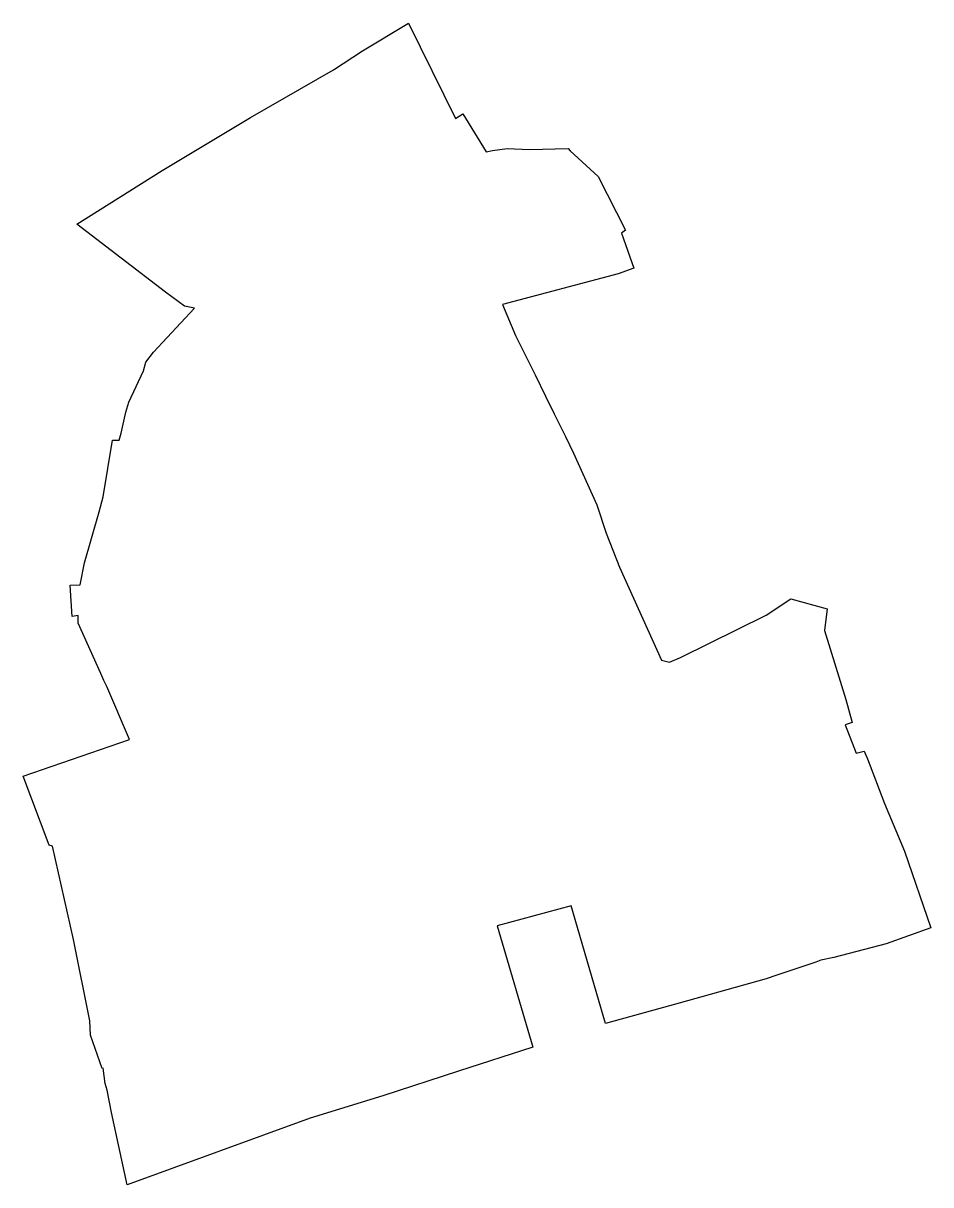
# Model space of a CAD drawing. Header units: millimetres. Extents: x 573260 to 573509, y 1334238 to 1334557.
import ezdxf

# ---------------------------------------------------------------- set-up
doc = ezdxf.new("R2010")
doc.units = ezdxf.units.MM

msp = doc.modelspace()

# ---------------------------------------------------------------- linework, layer by layer
at = {"elevation": 399.17}
msp.add_lwpolyline([(573410.18, 1334522.07), (573417.87, 1334515.04), (573425.29, 1334500.27), (573424.25, 1334499.47), (573427.63, 1334489.84), (573423.31, 1334488.31), (573391.6, 1334479.9), (573395.16, 1334471.38), (573397.88, 1334465.87), (573400.5, 1334460.56), (573403.34, 1334454.79), (573405.77, 1334449.86), (573408.83, 1334443.65), (573411.05, 1334439.14), (573417.5, 1334424.92), (573420.03, 1334417.15), (573423.66, 1334407.83), (573435.19, 1334382.34), (573437.36, 1334381.81), (573440.41, 1334383.1), (573463.89, 1334394.69), (573470.72, 1334399.17), (573480.7, 1334396.44), (573479.95, 1334390.49), (573485.77, 1334371.53), (573487.49, 1334365.26), (573485.56, 1334364.55), (573488.65, 1334356.8), (573490.85, 1334357.41), (573491.7, 1334355.23), (573496.43, 1334342.98), (573501.86, 1334329.96), (573509.09, 1334308.88), (573496.86, 1334304.54), (573482.47, 1334300.78), (573478.88, 1334300.01), (573477.52, 1334299.52), (573476.16, 1334299.03), (573471.49, 1334297.47), (573466.82, 1334295.9), (573463.97, 1334294.94), (573440.01, 1334288.23), (573419.81, 1334282.66), (573410.42, 1334314.98), (573390.08, 1334309.46), (573399.9, 1334276.15), (573379.5, 1334269.58), (573358.74, 1334262.81), (573338.83, 1334256.68), (573288.61, 1334238.42), (573284.29, 1334258.25), (573283.09, 1334264.39), (573282.51, 1334266.23), (573282.02, 1334270.38), (573281.73, 1334270.28), (573278.51, 1334279.5), (573278.3, 1334283.43), (573273.98, 1334305.25), (573273.83, 1334305.68), (573268.11, 1334331.31), (573267.18, 1334331.55), (573260.06, 1334350.52), (573289.22, 1334360.52), (573283.04, 1334375.06), (573282.17, 1334376.76), (573281.35, 1334378.64), (573275.18, 1334392.5), (573275.1, 1334394.59), (573273.5, 1334394.31), (573272.93, 1334402.93), (573275.67, 1334403.02), (573276.89, 1334409.05), (573280.94, 1334423.02), (573281.97, 1334427.16), (573284.6, 1334442.69), (573286.37, 1334442.65), (573286.96, 1334444.61), (573288.25, 1334450.34), (573289.08, 1334453.12), (573293.11, 1334461.68), (573293.72, 1334464.09), (573295.77, 1334466.84), (573307.06, 1334478.91), (573304.32, 1334479.42), (573299.07, 1334483.24), (573274.77, 1334501.95), (573298.23, 1334516.62), (573322.46, 1334531.19), (573345.16, 1334544.31), (573353.19, 1334549.5), (573365.82, 1334557.05), (573378.68, 1334530.95), (573380.66, 1334532.18), (573387.13, 1334521.75), (573388.83, 1334522.11), (573392.88, 1334522.66), (573398.96, 1334522.43), (573409.62, 1334522.72)], close=True, dxfattribs=at)

doc.saveas('drawing.dxf')
